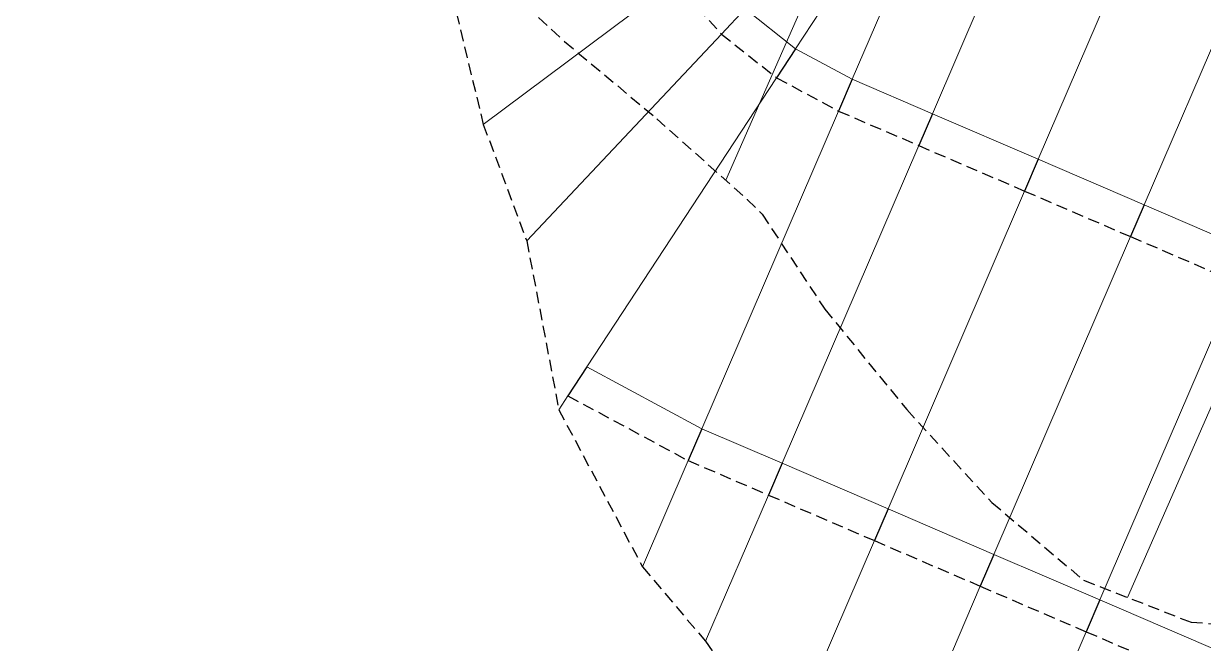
# Model space of a CAD drawing. Header units: metres. Extents: x 544752 to 548977, y 1840603 to 1844608.
# Drawn here: x 546510.7 to 546561.9, y 1842977.3 to 1843004.2 of the extents above; entities that cross this region are included whole.
import ezdxf

# ---------------------------------------------------------------- set-up
doc = ezdxf.new("R2010")
doc.units = ezdxf.units.M
doc.header["$MEASUREMENT"] = 0
doc.linetypes.add('ACAD_ISO02W100', pattern=[15, 12, -3])
doc.linetypes.add('Anordnung Grundriss$0$GESTRICHELT', pattern=[0.75, 0.5, -0.25])
for name, color, linetype, lineweight in [('C-ROAD-CORR', 5, 'Continuous', 0), ('C-ROAD-LINK', 150, 'Continuous', 0), ('C-TOPO-FEAT', 94, 'Continuous', 5), ('Đường', 5, 'ACAD_ISO02W100', 5)]:
    doc.layers.add(name, color=color, linetype=linetype, lineweight=lineweight)

# ---------------------------------------------------------------- blocks, each defined once
blk = doc.blocks.new('TB')
at = {"layer": 'Defpoints', "color": 5, "linetype": 'Anordnung Grundriss$0$GESTRICHELT', "lineweight": 5, "ltscale": 0.2}
blk.add_circle((-0.4049538253086098, -1.769394799566726e-07), 105.7280000291212, dxfattribs=at)

msp = doc.modelspace()

# ---------------------------------------------------------------- linework, layer by layer
at = {"layer": 'C-ROAD-CORR', "color": 160, "linetype": 'Continuous'}
for p, q in [((546552.5452952054, 1843023.400475024, 562.3226057597185), (546541.1375894285, 1842997.409882849, 543.3999957360719)), ((546552.3909585096, 1843015.656537331, 563.9209039692183), (546544.1635517208, 1843003.114217867, 553.9209039692183)), ((546544.1635517208, 1843003.114217867, 553.9209039692183), (546552.3909585096, 1843015.656537331, 563.9209039692183)), ((546552.3909585096, 1843015.656537331, 563.9209039692183), (546544.1635517208, 1843003.114217867, 553.9209039692183)), ((546552.5444880904, 1843015.573995452, 563.9165627647665), (546546.6200250145, 1843001.793547809, 553.9165627647665)), ((546546.6200250145, 1843001.793547809, 553.9165627647665), (546552.5444880904, 1843015.573995452, 563.9165627647665)), ((546552.5444880904, 1843015.573995452, 563.9165627647665), (546546.6200250145, 1843001.793547809, 553.9165627647665)), ((546556.0243141509, 1843014.077955444, 563.821868107072), (546550.0998510747, 1843000.2975078, 553.821868107072)), ((546550.0998510747, 1843000.2975078, 553.821868107072), (546556.0243141509, 1843014.077955444, 563.821868107072)), ((546556.0243141509, 1843014.077955444, 563.821868107072), (546550.0998510747, 1843000.2975078, 553.821868107072)), ((546573.4877956345, 1843013.34015333, 560.9970451210788), (546558.5590879509, 1842979.327534082, 536.2339490910346)), ((546560.6177966988, 1843012.103134419, 563.6968681070717), (546554.6933336227, 1842998.322686775, 553.6968681070717)), ((546554.6933336227, 1842998.322686775, 553.6968681070717), (546560.6177966988, 1843012.103134419, 563.6968681070717)), ((546560.6177966988, 1843012.103134419, 563.6968681070717), (546554.6933336227, 1842998.322686775, 553.6968681070717)), ((546565.2112792467, 1843010.128313393, 563.5718681070715), (546559.2868161706, 1842996.34786575, 553.5718681070715)), ((546559.2868161706, 1842996.34786575, 553.5718681070715), (546565.2112792467, 1843010.128313393, 563.5718681070715)), ((546565.2112792467, 1843010.128313393, 563.5718681070715), (546559.2868161706, 1842996.34786575, 553.5718681070715)), ((546538.9149997237, 1843006.025374729, 553.9590627647759), (546530.6208285164, 1842999.83492125, 547.0593046277392)), ((546538.9149997237, 1843006.025374729, 553.9590627647759), (546530.6208285164, 1842999.83492125, 547.0593046277392)), ((546538.9149997237, 1843006.025374729, 553.9590627647759), (546530.6208285164, 1842999.83492125, 547.0593046277392)), ((546538.9149997237, 1843006.025374729, 553.9590627647759), (546530.6208285164, 1842999.83492125, 547.0593046277392)), ((546541.9737297232, 1843004.841386093, 553.9251132683618), (546540.945693232, 1843003.749076167, 553.9551132683617)), ((546541.9737297232, 1843004.841386093, 553.9251132683618), (546540.945693232, 1843003.749076167, 553.9551132683617)), ((546540.945693232, 1843003.749076167, 553.9551132683617), (546532.5063509105, 1842994.782101298, 545.7459277052527)), ((546540.945693232, 1843003.749076167, 553.9551132683617), (546532.5063509105, 1842994.782101298, 545.7459277052527)), ((546540.945693232, 1843003.749076167, 553.9551132683617), (546532.5063509105, 1842994.782101298, 545.7459277052527)), ((546540.945693232, 1843003.749076167, 553.9551132683617), (546532.5063509105, 1842994.782101298, 545.7459277052527)), ((546544.1635517208, 1843003.114217867, 553.9209039692183), (546543.3408110419, 1843001.859985921, 553.9509039692183)), ((546544.1635517208, 1843003.114217867, 553.9209039692183), (546543.3408110419, 1843001.859985921, 553.9509039692183)), ((546543.3408110419, 1843001.859985921, 553.9509039692183), (546535.1134042529, 1842989.317666457, 543.9509039692183)), ((546535.1134042529, 1842989.317666457, 543.9509039692183), (546543.3408110419, 1843001.859985921, 553.9509039692183)), ((546543.3408110419, 1843001.859985921, 553.9509039692183), (546535.1134042529, 1842989.317666457, 543.9509039692183)), ((546546.6200250145, 1843001.793547809, 553.9165627647665), (546546.027578707, 1843000.415503044, 553.9465627647664)), ((546546.6200250145, 1843001.793547809, 553.9165627647665), (546546.027578707, 1843000.415503044, 553.9465627647664)), ((546546.027578707, 1843000.415503044, 553.9465627647664), (546540.103115631, 1842986.6350554, 543.9465627647664)), ((546540.103115631, 1842986.6350554, 543.9465627647664), (546546.027578707, 1843000.415503044, 553.9465627647664)), ((546546.027578707, 1843000.415503044, 553.9465627647664), (546540.103115631, 1842986.6350554, 543.9465627647664)), ((546550.0998510747, 1843000.2975078, 553.821868107072), (546549.5074047672, 1842998.919463036, 553.8518681070719)), ((546550.0998510747, 1843000.2975078, 553.821868107072), (546549.5074047672, 1842998.919463036, 553.8518681070719)), ((546549.5074047672, 1842998.919463036, 553.8518681070719), (546543.582941691, 1842985.139015392, 543.8518681070719)), ((546543.582941691, 1842985.139015392, 543.8518681070719), (546549.5074047672, 1842998.919463036, 553.8518681070719)), ((546549.5074047672, 1842998.919463036, 553.8518681070719), (546543.582941691, 1842985.139015392, 543.8518681070719)), ((546554.6933336227, 1842998.322686775, 553.6968681070717), (546554.1008873151, 1842996.944642011, 553.7268681070717)), ((546554.6933336227, 1842998.322686775, 553.6968681070717), (546554.1008873151, 1842996.944642011, 553.7268681070717)), ((546554.1008873151, 1842996.944642011, 553.7268681070717), (546548.176424239, 1842983.164194367, 543.7268681070717)), ((546548.176424239, 1842983.164194367, 543.7268681070717), (546554.1008873151, 1842996.944642011, 553.7268681070717)), ((546554.1008873151, 1842996.944642011, 553.7268681070717), (546548.176424239, 1842983.164194367, 543.7268681070717)), ((546559.2868161706, 1842996.34786575, 553.5718681070715), (546558.694369863, 1842994.969820985, 553.6018681070715)), ((546559.2868161706, 1842996.34786575, 553.5718681070715), (546558.694369863, 1842994.969820985, 553.6018681070715)), ((546558.694369863, 1842994.969820985, 553.6018681070715), (546552.7699067869, 1842981.189373342, 543.6018681070715)), ((546552.7699067869, 1842981.189373342, 543.6018681070715), (546558.694369863, 1842994.969820985, 553.6018681070715)), ((546558.694369863, 1842994.969820985, 553.6018681070715), (546552.7699067869, 1842981.189373342, 543.6018681070715)), ((546563.2878524109, 1842992.99499996, 553.4768681070711), (546557.3633893348, 1842979.214552316, 543.4768681070711)), ((546557.3633893348, 1842979.214552316, 543.4768681070711), (546563.2878524109, 1842992.99499996, 553.4768681070711)), ((546563.2878524109, 1842992.99499996, 553.4768681070711), (546557.3633893348, 1842979.214552316, 543.4768681070711)), ((546535.1134042529, 1842989.317666457, 543.9509039692183), (546534.290663574, 1842988.063434511, 543.9809039692183)), ((546535.1134042529, 1842989.317666457, 543.9509039692183), (546534.290663574, 1842988.063434511, 543.9809039692183)), ((546534.290663574, 1842988.063434511, 543.9809039692183), (546533.8965479253, 1842987.462622554, 543.501876179733)), ((546534.290663574, 1842988.063434511, 543.9809039692183), (546533.8965479253, 1842987.462622554, 543.501876179733)), ((546534.290663574, 1842988.063434511, 543.9809039692183), (546533.8965479253, 1842987.462622554, 543.501876179733)), ((546534.290663574, 1842988.063434511, 543.9809039692183), (546533.8965479253, 1842987.462622554, 543.501876179733)), ((546540.103115631, 1842986.6350554, 543.9465627647664), (546539.5106693234, 1842985.257010636, 543.9765627647664)), ((546540.103115631, 1842986.6350554, 543.9465627647664), (546539.5106693234, 1842985.257010636, 543.9765627647664)), ((546539.5106693234, 1842985.257010636, 543.9765627647664), (546537.5287413172, 1842980.646997075, 540.6312334398791)), ((546539.5106693234, 1842985.257010636, 543.9765627647664), (546537.5287413172, 1842980.646997075, 540.6312334398791)), ((546539.5106693234, 1842985.257010636, 543.9765627647664), (546537.5287413172, 1842980.646997075, 540.6312334398791)), ((546539.5106693234, 1842985.257010636, 543.9765627647664), (546537.5287413172, 1842980.646997075, 540.6312334398791)), ((546543.582941691, 1842985.139015392, 543.8518681070719), (546542.9904953834, 1842983.760970628, 543.8818681070719)), ((546543.582941691, 1842985.139015392, 543.8518681070719), (546542.9904953834, 1842983.760970628, 543.8818681070719)), ((546542.9904953834, 1842983.760970628, 543.8818681070719), (546540.2655147467, 1842977.42259827, 539.2823278587857)), ((546542.9904953834, 1842983.760970628, 543.8818681070719), (546540.2655147467, 1842977.42259827, 539.2823278587857)), ((546542.9904953834, 1842983.760970628, 543.8818681070719), (546540.2655147467, 1842977.42259827, 539.2823278587857)), ((546542.9904953834, 1842983.760970628, 543.8818681070719), (546540.2655147467, 1842977.42259827, 539.2823278587857)), ((546548.176424239, 1842983.164194367, 543.7268681070717), (546547.5839779313, 1842981.786149603, 543.7568681070717)), ((546548.176424239, 1842983.164194367, 543.7268681070717), (546547.5839779313, 1842981.786149603, 543.7568681070717)), ((546547.5839779313, 1842981.786149603, 543.7568681070717), (546543.6474178957, 1842972.629613598, 537.1122827916754)), ((546547.5839779313, 1842981.786149603, 543.7568681070717), (546543.6474178957, 1842972.629613598, 537.1122827916754)), ((546547.5839779313, 1842981.786149603, 543.7568681070717), (546543.6474178957, 1842972.629613598, 537.1122827916754)), ((546547.5839779313, 1842981.786149603, 543.7568681070717), (546543.6474178957, 1842972.629613598, 537.1122827916754)), ((546552.7699067869, 1842981.189373342, 543.6018681070715), (546552.1774604792, 1842979.811328577, 543.6318681070715)), ((546552.7699067869, 1842981.189373342, 543.6018681070715), (546552.1774604792, 1842979.811328577, 543.6318681070715)), ((546552.1774604792, 1842979.811328577, 543.6318681070715), (546547.0391837382, 1842967.859569794, 534.9588851294563)), ((546552.1774604792, 1842979.811328577, 543.6318681070715), (546547.0391837382, 1842967.859569794, 534.9588851294563)), ((546552.1774604792, 1842979.811328577, 543.6318681070715), (546547.0391837382, 1842967.859569794, 534.9588851294563)), ((546552.1774604792, 1842979.811328577, 543.6318681070715), (546547.0391837382, 1842967.859569794, 534.9588851294563)), ((546557.3633893348, 1842979.214552316, 543.4768681070711), (546556.7709430271, 1842977.836507552, 543.5068681070711)), ((546557.3633893348, 1842979.214552316, 543.4768681070711), (546556.7709430271, 1842977.836507552, 543.5068681070711)), ((546556.7709430271, 1842977.836507552, 543.5068681070711), (546550.871472445, 1842964.114193067, 533.5490533541403)), ((546556.7709430271, 1842977.836507552, 543.5068681070711), (546550.871472445, 1842964.114193067, 533.5490533541403)), ((546556.7709430271, 1842977.836507552, 543.5068681070711), (546550.871472445, 1842964.114193067, 533.5490533541403)), ((546556.7709430271, 1842977.836507552, 543.5068681070711), (546550.871472445, 1842964.114193067, 533.5490533541403))]:
    msp.add_line(p, q, dxfattribs=at)
at = {"layer": 'C-ROAD-CORR', "color": 11, "linetype": 'Anordnung Grundriss$0$GESTRICHELT', "lineweight": 30}
for points in [[(546564.5552865973, 1843060.090962104, 569.4898924447388), (546565.5583771116, 1843054.217221657, 566.2484394637728), (546564.9336748666, 1843049.043298686, 563.3833800329256), (546556.0633788601, 1843047.414305244, 558.3795694461543), (546544.7683233784, 1843046.827759649, 552.646193758039), (546542.3350326542, 1843042.431381497, 552.3134979628028), (546540.4243241801, 1843037.810335806, 552.3600222505381), (546538.4107080176, 1843033.233531988, 552.331869945198), (546535.8999066666, 1843028.870477052, 551.9429273363118), (546533.4007632545, 1843024.892726908, 551.4596703990485), (546531.687342644, 1843021.502279471, 551.0814744407771), (546530.3563009577, 1843017.780490037, 550.5568286111123), (546530.2933916277, 1843017.567969676, 550.522238389762), (546529.3553282431, 1843013.707062351, 549.802836053823), (546529.0464543184, 1843009.30796481, 548.99913863796), (546529.1575253448, 1843007.011276189, 548.5626459609649), (546529.4523526886, 1843004.661282528, 548.0967757293935), (546530.6208285121, 1842999.834921255, 547.0593046277392), (546532.5063509085, 1842994.7821013, 545.7459277052527), (546533.8965479224, 1842987.462622556, 543.501876179733), (546537.5287413171, 1842980.646997075, 540.6312334398791), (546540.2655147465, 1842977.42259827, 539.2823278587857), (546543.6474178956, 1842972.629613598, 537.1122827916754)], [(546546.5947411989, 1843046.042549675, 553.9715627647688), (546544.6199201735, 1843041.449067127, 553.9715627647689), (546542.6450991483, 1843036.855584579, 553.971562764769), (546540.6702781229, 1843032.262102031, 553.9715627647691), (546538.6954570976, 1843027.668619483, 553.9715627647693), (546536.8622633776, 1843023.40456555, 553.9715627647694), (546535.9062777499, 1843020.507784103, 553.9711829585957), (546535.467836511, 1843017.489006109, 553.970055080292), (546535.4591461362, 1843017.322689899, 553.9699546586919), (546535.5602614769, 1843014.439955619, 553.9682133998678), (546536.180744362, 1843011.45327648, 553.9657138758529), (546536.6837303063, 1843010.011835335, 553.9641731654293), (546537.3104321054, 1843008.619717435, 553.962632455019), (546538.9149997209, 1843006.025374732, 553.9590627647759), (546540.9456932308, 1843003.749076168, 553.9551132683617), (546543.3408110403, 1843001.859985922, 553.9509039692183), (546546.0275787069, 1843000.415503044, 553.9465627647664), (546549.507404767, 1842998.919463036, 553.8518681070719), (546554.1008873149, 1842996.944642011, 553.7268681070717), (546558.6943698628, 1842994.969820986, 553.6018681070715), (546563.2878524107, 1842992.99499996, 553.4768681070711)], [(546509.0814757883, 1843042.078391859, 570.8198782779548), (546513.1399374511, 1843039.98530572, 567.9619664128938), (546515.3814117633, 1843033.435033492, 563.6156108488083), (546516.7054834104, 1843029.567304885, 561.096009655497), (546517.375136913, 1843027.410938042, 559.7657216091004), (546519.7913354251, 1843020.47517492, 555.525869096593), (546523.0877271877, 1843015.544788187, 552.7460431611344), (546526.5625809716, 1843011.020997986, 550.2622423253742), (546530.2622345409, 1843007.009377336, 548.1513296717336), (546534.1499676766, 1843003.426265222, 546.3523952859343), (546538.1428747852, 1843000.082774807, 544.7279189476089), (546542.0662979686, 1842996.580976631, 542.9881856726463), (546542.7152894302, 1842995.940964015, 542.6601239081109), (546545.4369958495, 1842991.819884237, 540.7699358161271), (546548.9871145614, 1842987.467572867, 538.9392681868056), (546552.6800466697, 1842983.440638467, 537.3454932559513), (546556.6605278271, 1842980.068837554, 536.2286922780445), (546561.3220660336, 1842978.248713759, 536.2415993407658), (546566.6299062514, 1842977.901083409, 537.3265642876789)], [(546534.2906635711, 1842988.063434513, 543.9809039692186), (546539.5106693233, 1842985.257010636, 543.9765627647664), (546542.9904953833, 1842983.760970628, 543.8818681070719), (546547.5839779312, 1842981.786149603, 543.7568681070717), (546552.1774604791, 1842979.811328578, 543.6318681070715), (546556.770943027, 1842977.836507552, 543.5068681070711), (546561.3644255749, 1842975.861686527, 543.3818681070709), (546565.9579081227, 1842973.886865501, 543.2568681070707), (546570.5513906706, 1842971.912044476, 543.1318681070704), (546575.1448732185, 1842969.937223451, 543.0068681070702), (546579.7383557664, 1842967.962402425, 542.8818681070699), (546584.3318383143, 1842965.9875814, 542.7568681070696), (546588.9253208622, 1842964.012760375, 542.6318681070694), (546593.5188034101, 1842962.037939349, 542.5068681070692), (546598.112285958, 1842960.063118324, 542.381868107069), (546602.7057685059, 1842958.088297298, 542.2568681070686), (546607.2992510537, 1842956.113476273, 542.1318681070684), (546611.8927336016, 1842954.138655248, 542.0068681070682), (546616.4862161495, 1842952.163834222, 541.8818681070679), (546621.0796986974, 1842950.189013197, 541.7568681070677)]]:
    msp.add_polyline3d(points, dxfattribs=at)
at = {"layer": 'C-ROAD-CORR', "color": 92, "linetype": 'Anordnung Grundriss$0$GESTRICHELT', "lineweight": 30}
for points in [[(546564.9336748666, 1843049.043298686, 563.3833800329256), (546556.0633788601, 1843047.414305244, 558.3795694461543), (546544.7683233784, 1843046.827759649, 552.646193758039), (546542.3350326542, 1843042.431381497, 552.3134979628028), (546540.4243241801, 1843037.810335806, 552.3600222505381), (546538.4107080176, 1843033.233531988, 552.331869945198), (546535.8999066666, 1843028.870477052, 551.9429273363118), (546533.4007632545, 1843024.892726908, 551.4596703990485), (546531.687342644, 1843021.502279471, 551.0814744407771), (546530.3563009577, 1843017.780490037, 550.5568286111123), (546530.2933916277, 1843017.567969676, 550.522238389762), (546529.3553282431, 1843013.707062351, 549.802836053823), (546529.0464543184, 1843009.30796481, 548.99913863796), (546529.1575253448, 1843007.011276189, 548.5626459609649), (546529.4523526886, 1843004.661282528, 548.0967757293935), (546530.6208285121, 1842999.834921255, 547.0593046277392), (546532.5063509085, 1842994.7821013, 545.7459277052527), (546533.8965479224, 1842987.462622556, 543.501876179733), (546537.5287413171, 1842980.646997075, 540.6312334398791), (546540.2655147465, 1842977.42259827, 539.2823278587857), (546543.6474178956, 1842972.629613598, 537.1122827916754)], [(546513.1399374511, 1843039.98530572, 567.9619664128938), (546515.3814117633, 1843033.435033492, 563.6156108488083), (546516.7054834104, 1843029.567304885, 561.096009655497), (546517.375136913, 1843027.410938042, 559.7657216091004), (546519.7913354251, 1843020.47517492, 555.525869096593), (546523.0877271877, 1843015.544788187, 552.7460431611344), (546526.5625809716, 1843011.020997986, 550.2622423253742), (546530.2622345409, 1843007.009377336, 548.1513296717336), (546534.1499676766, 1843003.426265222, 546.3523952859343), (546538.1428747852, 1843000.082774807, 544.7279189476089), (546542.0662979686, 1842996.580976631, 542.9881856726463), (546542.7152894302, 1842995.940964015, 542.6601239081109), (546545.4369958495, 1842991.819884237, 540.7699358161271), (546548.9871145614, 1842987.467572867, 538.9392681868056), (546552.6800466697, 1842983.440638467, 537.3454932559513), (546556.6605278271, 1842980.068837554, 536.2286922780445), (546561.3220660336, 1842978.248713759, 536.2415993407658), (546566.6299062514, 1842977.901083409, 537.3265642876789), (546572.1069242371, 1842977.93889694, 538.6921540147998), (546577.6081288699, 1842978.03181579, 540.0978635082614), (546583.2228840406, 1842978.383440973, 541.6919257334191), (546588.9952717625, 1842979.094206147, 543.5474620317977), (546594.7312429537, 1842979.722002211, 545.3425921604966), (546600.272669417, 1842979.906559925, 546.8150198908478)]]:
    msp.add_polyline3d(points, dxfattribs=at)
at = {"layer": 'C-ROAD-LINK', "color": 83, "linetype": 'Continuous', "lineweight": -3}
for p, q in [((546541.9737297232, 1843004.841386093, 553.9251132683618), (546540.945693232, 1843003.749076167, 553.9551132683617)), ((546544.1635517208, 1843003.114217867, 553.9209039692183), (546543.3408110419, 1843001.859985921, 553.9509039692183)), ((546546.6200250145, 1843001.793547809, 553.9165627647665), (546546.027578707, 1843000.415503044, 553.9465627647664)), ((546550.0998510747, 1843000.2975078, 553.821868107072), (546549.5074047672, 1842998.919463036, 553.8518681070719)), ((546554.6933336227, 1842998.322686775, 553.6968681070717), (546554.1008873151, 1842996.944642011, 553.7268681070717)), ((546559.2868161706, 1842996.34786575, 553.5718681070715), (546558.694369863, 1842994.969820985, 553.6018681070715)), ((546535.1134042529, 1842989.317666457, 543.9509039692183), (546534.290663574, 1842988.063434511, 543.9809039692183)), ((546540.103115631, 1842986.6350554, 543.9465627647664), (546539.5106693234, 1842985.257010636, 543.9765627647664)), ((546543.582941691, 1842985.139015392, 543.8518681070719), (546542.9904953834, 1842983.760970628, 543.8818681070719)), ((546548.176424239, 1842983.164194367, 543.7268681070717), (546547.5839779313, 1842981.786149603, 543.7568681070717)), ((546552.7699067869, 1842981.189373342, 543.6018681070715), (546552.1774604792, 1842979.811328577, 543.6318681070715)), ((546557.3633893348, 1842979.214552316, 543.4768681070711), (546556.7709430271, 1842977.836507552, 543.5068681070711))]:
    msp.add_line(p, q, dxfattribs=at)
at = {"layer": 'C-TOPO-FEAT', "color": 94, "linetype": 'Continuous', "lineweight": 0, "ltscale": 2}
for points in [[(546547.9727859633, 1843045.450103367, 553.9415627647688), (546545.9979649379, 1843040.85662082, 553.941562764769), (546544.0231439127, 1843036.263138272, 553.9415627647691), (546542.0483228873, 1843031.669655724, 553.9415627647692), (546540.073501862, 1843027.076173176, 553.9415627647693), (546538.240308142, 1843022.812119243, 553.9415627647694), (546537.3662641395, 1843020.163633348, 553.9411829585957), (546536.9654035782, 1843017.403607754, 553.940055080292), (546536.9574580926, 1843017.251547219, 553.9399546586919), (546537.0499064042, 1843014.615904448, 553.9382133998678), (546537.617205042, 1843011.885226378, 553.9357138758529), (546538.0770779054, 1843010.567337332, 553.9341731654293), (546538.6500624075, 1843009.294543823, 553.9326324550191), (546540.1170956559, 1843006.922573352, 553.929062764776), (546541.9737297221, 1843004.841386093, 553.9251132683618), (546544.1635517193, 1843003.114217868, 553.9209039692183), (546546.6200250144, 1843001.793547808, 553.9165627647665), (546550.0998510746, 1843000.2975078, 553.821868107072), (546554.6933336225, 1842998.322686775, 553.6968681070717), (546559.2868161704, 1842996.34786575, 553.5718681070715), (546563.8802987183, 1842994.373044724, 553.4468681070712)], [(546535.1134042501, 1842989.317666459, 543.9509039692186), (546540.1031156309, 1842986.6350554, 543.9465627647664), (546543.5829416909, 1842985.139015392, 543.8518681070719), (546548.1764242388, 1842983.164194367, 543.7268681070717), (546552.7699067867, 1842981.189373342, 543.6018681070715), (546557.3633893346, 1842979.214552316, 543.4768681070711), (546561.9568718825, 1842977.239731291, 543.3518681070709), (546566.5503544303, 1842975.264910266, 543.2268681070707), (546571.1438369782, 1842973.29008924, 543.1018681070705), (546575.7373195261, 1842971.315268215, 542.9768681070702), (546580.330802074, 1842969.34044719, 542.8518681070699), (546584.924284622, 1842967.365626164, 542.7268681070697), (546589.5177671699, 1842965.390805139, 542.6018681070694), (546594.1112497178, 1842963.415984113, 542.4768681070692), (546598.7047322657, 1842961.441163088, 542.351868107069), (546603.2982148136, 1842959.466342063, 542.2268681070686), (546607.8916973614, 1842957.491521037, 542.1018681070684), (546612.4851799093, 1842955.516700012, 541.9768681070682), (546617.0786624572, 1842953.541878987, 541.851868107068), (546621.6721450051, 1842951.567057961, 541.7268681070677)]]:
    msp.add_polyline3d(points, dxfattribs=at)

# ---------------------------------------------------------------- block references
at = {"layer": 'Đường', "rotation": 181.9299516079559}
msp.add_blockref('TB', (546576.1353845296, 1843043.417966283, 44), dxfattribs=at)

doc.saveas('drawing.dxf')
